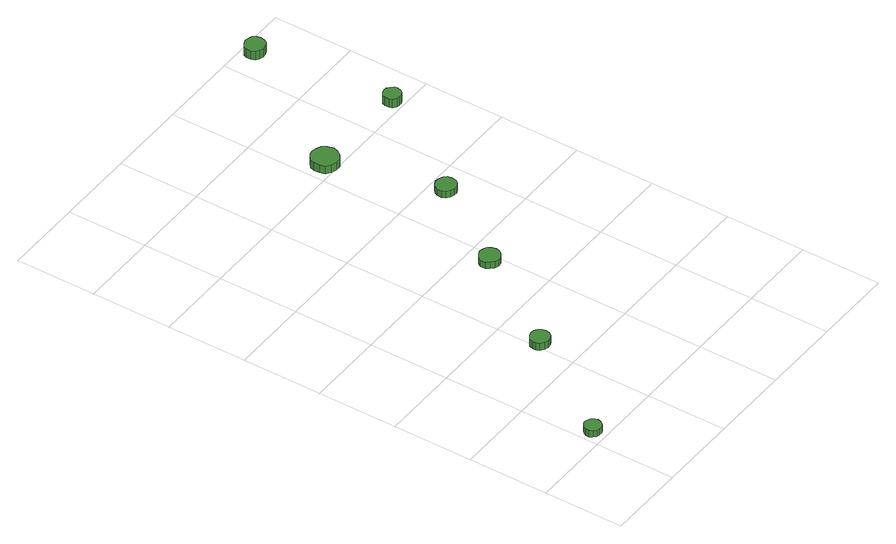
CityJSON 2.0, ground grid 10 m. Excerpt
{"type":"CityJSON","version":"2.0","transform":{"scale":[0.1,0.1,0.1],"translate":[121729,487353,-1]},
"CityObjects":{
"tree1":{"type":"SolitaryVegetationObject","attributes":{"function":"something"},"geometry":[{"type":"MultiSurface","lod":"1","boundaries":[[[0,1,2,3,4,5,6,7,8,9,10,11,12,13,14]],[[15,16,17,18,19,20,21,22,23,24,25,26,27,28,29]],[[0,29,28,1]],[[1,28,27,2]],[[2,27,26,3]],[[3,26,25,4]],[[4,25,24,5]],[[5,24,23,6]],[[6,23,22,7]],[[7,22,21,8]],[[8,21,20,9]],[[9,20,19,10]],[[10,19,18,11]],[[11,18,17,12]],[[12,17,16,13]],[[13,16,15,14]],[[14,15,29,0]]]}]},
"tree2":{"type":"SolitaryVegetationObject","attributes":{"function":"something"},"geometry":[{"type":"MultiSurface","lod":"1","boundaries":[[[30,31,32,33,34,35,36,37,38,39,40,41,42,43,44]],[[45,46,47,48,49,50,51,52,53,54,55,56,57,58,59]],[[30,59,58,31]],[[31,58,57,32]],[[32,57,56,33]],[[33,56,55,34]],[[34,55,54,35]],[[35,54,53,36]],[[36,53,52,37]],[[37,52,51,38]],[[38,51,50,39]],[[39,50,49,40]],[[40,49,48,41]],[[41,48,47,42]],[[42,47,46,43]],[[43,46,45,44]],[[44,45,59,30]]]}]},
"tree3":{"type":"SolitaryVegetationObject","attributes":{"function":"something"},"geometry":[{"type":"MultiSurface","lod":"1","boundaries":[[[60,61,62,63,64,65,66,67,68,69,70,71,72,73,74]],[[75,76,77,78,79,80,81,82,83,84,85,86,87,88,89]],[[60,89,88,61]],[[61,88,87,62]],[[62,87,86,63]],[[63,86,85,64]],[[64,85,84,65]],[[65,84,83,66]],[[66,83,82,67]],[[67,82,81,68]],[[68,81,80,69]],[[69,80,79,70]],[[70,79,78,71]],[[71,78,77,72]],[[72,77,76,73]],[[73,76,75,74]],[[74,75,89,60]]]}]},
"tree4":{"type":"SolitaryVegetationObject","attributes":{"function":"something"},"geometry":[{"type":"MultiSurface","lod":"1","boundaries":[[[90,91,92,93,94,95,96,97,98,99,100,101,102,103,104]],[[105,106,107,108,109,110,111,112,113,114,115,116,117,118,119]],[[90,119,118,91]],[[91,118,117,92]],[[92,117,116,93]],[[93,116,115,94]],[[94,115,114,95]],[[95,114,113,96]],[[96,113,112,97]],[[97,112,111,98]],[[98,111,110,99]],[[99,110,109,100]],[[100,109,108,101]],[[101,108,107,102]],[[102,107,106,103]],[[103,106,105,104]],[[104,105,119,90]]]}]},
"tree5":{"type":"SolitaryVegetationObject","attributes":{"function":"something"},"geometry":[{"type":"MultiSurface","lod":"1","boundaries":[[[120,121,122,123,124,125,126,127,128,129,130,131,132,133,134]],[[135,136,137,138,139,140,141,142,143,144,145,146,147,148,149]],[[120,149,148,121]],[[121,148,147,122]],[[122,147,146,123]],[[123,146,145,124]],[[124,145,144,125]],[[125,144,143,126]],[[126,143,142,127]],[[127,142,141,128]],[[128,141,140,129]],[[129,140,139,130]],[[130,139,138,131]],[[131,138,137,132]],[[132,137,136,133]],[[133,136,135,134]],[[134,135,149,120]]]}]},
"tree6":{"type":"SolitaryVegetationObject","attributes":{"function":"something"},"geometry":[{"type":"MultiSurface","lod":"1","boundaries":[[[150,151,152,153,154,155,156,157,158,159,160,161,162,163,164]],[[165,166,167,168,169,170,171,172,173,174,175,176,177,178,179]],[[150,179,178,151]],[[151,178,177,152]],[[152,177,176,153]],[[153,176,175,154]],[[154,175,174,155]],[[155,174,173,156]],[[156,173,172,157]],[[157,172,171,158]],[[158,171,170,159]],[[159,170,169,160]],[[160,169,168,161]],[[161,168,167,162]],[[162,167,166,163]],[[163,166,165,164]],[[164,165,179,150]]]}]},
"tree7":{"type":"SolitaryVegetationObject","attributes":{"function":"something"},"geometry":[{"type":"MultiSurface","lod":"1","boundaries":[[[180,181,182,183,184,185,186,187,188,189,190,191,192,193,194]],[[195,196,197,198,199,200,201,202,203,204,205,206,207,208,209]],[[180,209,208,181]],[[181,208,207,182]],[[182,207,206,183]],[[183,206,205,184]],[[184,205,204,185]],[[185,204,203,186]],[[186,203,202,187]],[[187,202,201,188]],[[188,201,200,189]],[[189,200,199,190]],[[190,199,198,191]],[[191,198,197,192]],[[192,197,196,193]],[[193,196,195,194]],[[194,195,209,180]]]}]}
},
"vertices":[
[27,17,15],[26,21,15],[23,25,15],[19,27,15],[15,28,15],[11,26,15],[8,23,15],[6,19,15],[6,15,15],[8,11,15],[11,8,15],[15,7,15],[19,7,15],[23,9,15],[26,13,15],[26,13,6],[23,9,6],[19,7,6],[15,7,6],[11,8,6],[8,11,6],[6,15,6],[6,19,6],[8,23,6],[11,26,6],[15,28,6],[19,27,6],[23,25,6],[26,21,6],[27,17,6],
[119,149,16],[118,154,16],[115,158,16],[111,160,16],[106,161,16],[101,159,16],[97,156,16],[95,151,16],[95,146,16],[97,142,16],[101,139,16],[106,137,16],[111,138,16],[115,140,16],[118,144,16],[118,144,6],[115,140,6],[111,138,6],[106,137,6],[101,139,6],[97,142,6],[95,146,6],[95,151,6],[97,156,6],[101,159,6],[106,161,6],[111,160,6],[115,158,6],[118,154,6],[119,149,6],
[204,273,15],[203,278,15],[200,283,15],[195,285,15],[190,286,15],[185,284,15],[181,281,15],[178,276,15],[178,270,15],[181,266,15],[185,262,15],[190,260,15],[195,261,15],[200,264,15],[203,268,15],[203,268,6],[200,264,6],[195,261,6],[190,260,6],[185,262,6],[181,266,6],[178,270,6],[178,276,6],[181,281,6],[185,284,6],[190,286,6],[195,285,6],[200,283,6],[203,278,6],[204,273,6],
[276,380,15],[275,386,15],[272,390,15],[267,392,15],[262,393,15],[257,391,15],[253,388,15],[251,383,15],[251,378,15],[253,373,15],[257,370,15],[262,368,15],[267,368,15],[272,371,15],[275,375,15],[275,375,6],[272,371,6],[267,368,6],[262,368,6],[257,370,6],[253,373,6],[251,378,6],[251,383,6],[253,388,6],[257,391,6],[262,393,6],[267,392,6],[272,390,6],[275,386,6],[276,380,6],
[243,515,17],[241,522,17],[237,528,17],[231,531,17],[224,532,17],[218,530,17],[212,525,17],[210,519,17],[210,512,17],[212,505,17],[218,501,17],[224,499,17],[231,499,17],[237,503,17],[241,509,17],[241,509,6],[237,503,6],[231,499,6],[224,499,6],[218,501,6],[212,505,6],[210,512,6],[210,519,6],[212,525,6],[218,530,6],[224,532,6],[231,531,6],[237,528,6],[241,522,6],[243,515,6],
[365,513,19],[364,518,19],[361,521,19],[357,524,19],[353,524,19],[349,523,19],[345,520,19],[344,516,19],[344,511,19],[345,507,19],[349,504,19],[353,503,19],[357,503,19],[361,505,19],[364,509,19],[364,509,7],[361,505,7],[357,503,7],[353,503,7],[349,504,7],[345,507,7],[344,511,7],[344,516,7],[345,520,7],[349,523,7],[353,524,7],[357,524,7],[361,521,7],[364,518,7],[365,513,7],
[346,682,24],[345,687,24],[342,691,24],[337,693,24],[332,694,24],[327,692,24],[323,689,24],[321,684,24],[321,679,24],[323,674,24],[327,671,24],[332,669,24],[337,670,24],[342,672,24],[345,677,24],[345,677,12],[342,672,12],[337,670,12],[332,669,12],[327,671,12],[323,674,12],[321,679,12],[321,684,12],[323,689,12],[327,692,12],[332,694,12],[337,693,12],[342,691,12],[345,687,12],[346,682,12]
]}
